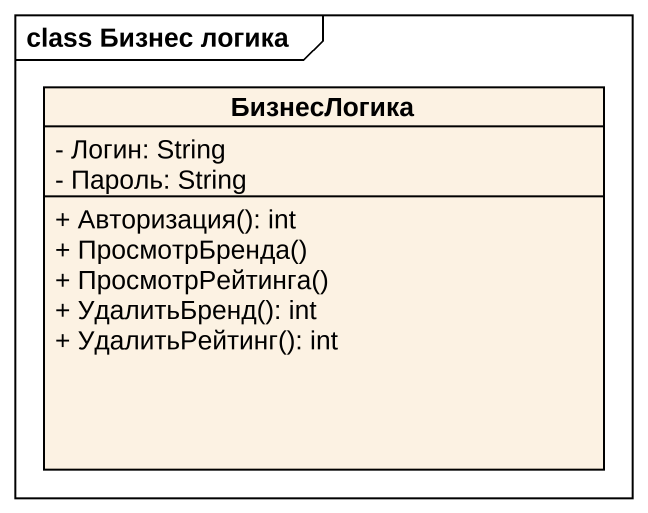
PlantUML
@startuml
mainframe class Бизнес логика
hide circle
hide empty members
skinparam classAttributeIconSize 0
class БизнесЛогика {
  - Логин: String
  - Пароль: String
  + Авторизация(): int
  + ПросмотрБренда()
  + ПросмотрРейтинга()
  + УдалитьБренд(): int
  + УдалитьРейтинг(): int
}
@enduml
